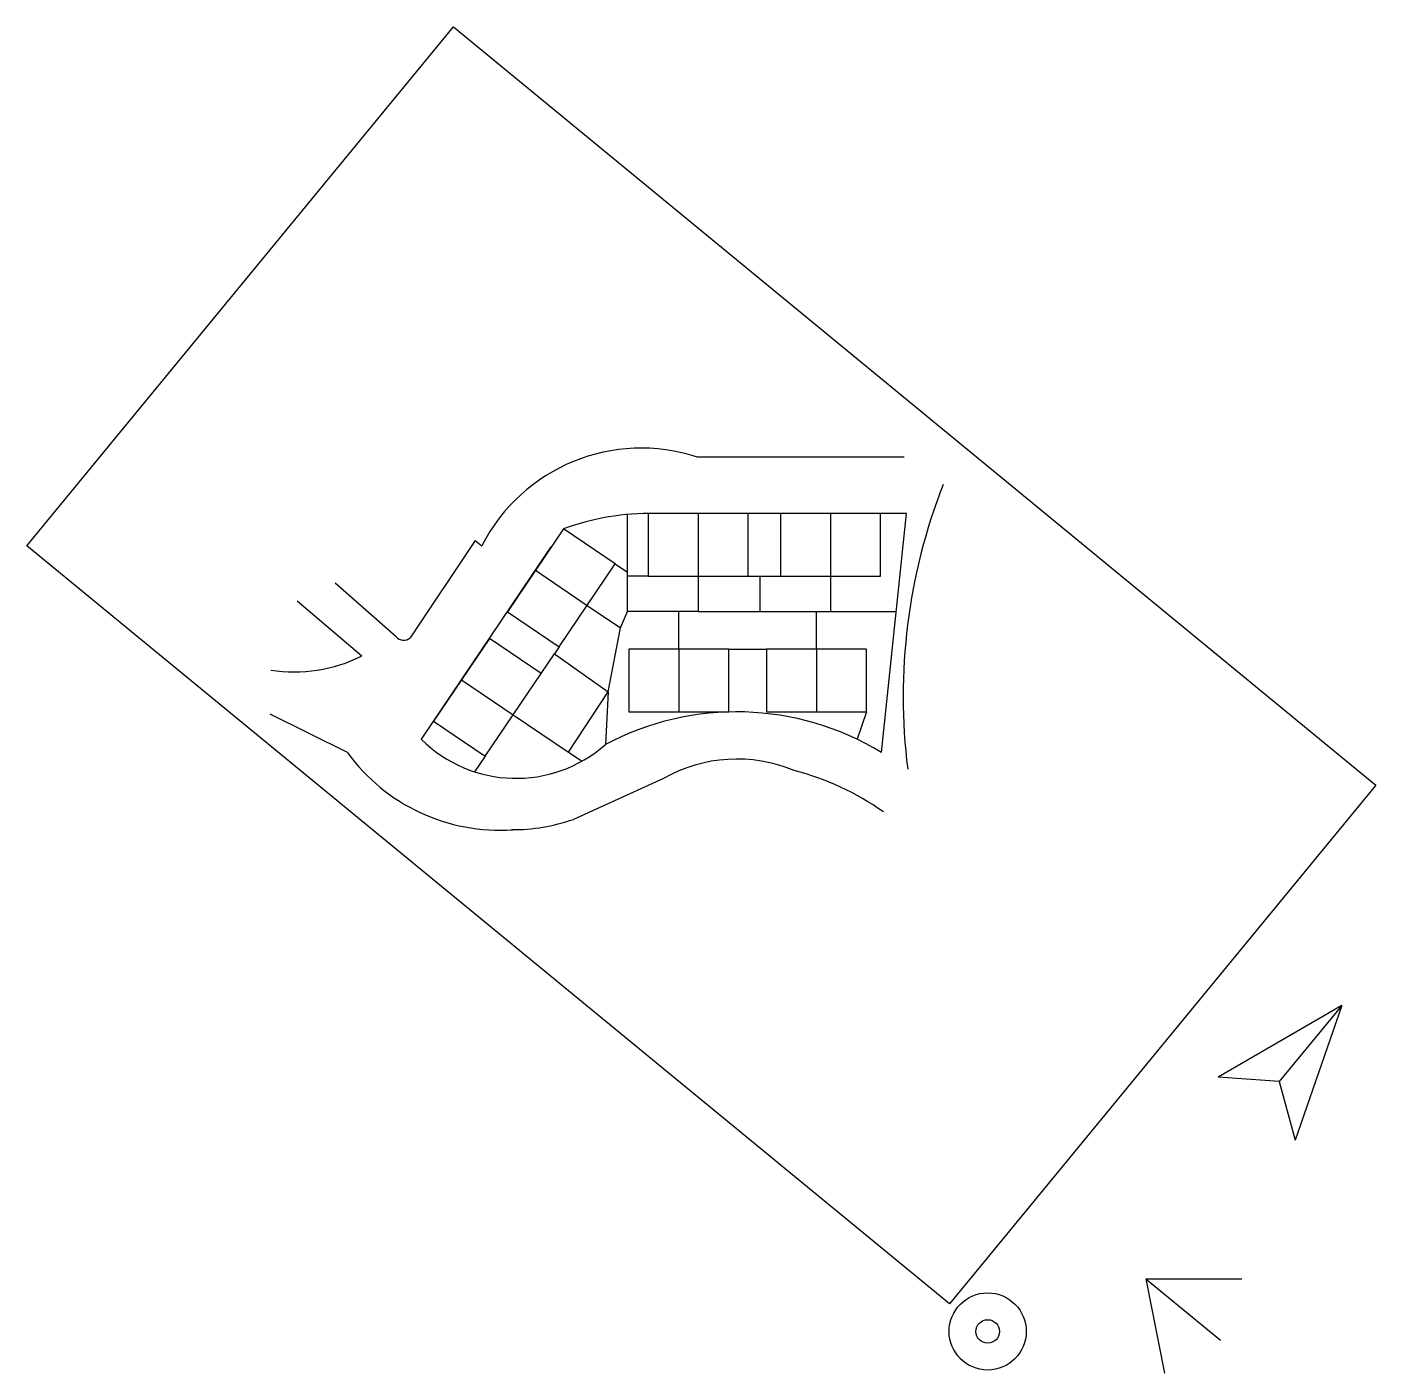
# Model space of a CAD drawing. Header units: millimetres. Extents: x 0 to 1152, y 0 to 768.
# Drawn here: x 978 to 1152.5, y 594.3 to 768.4 of the extents above; entities outside this region: 1.
import ezdxf

# ---------------------------------------------------------------- set-up
doc = ezdxf.new("R2010")
doc.units = ezdxf.units.MM
doc.layers.add('oculto', color=7, linetype='Continuous')
doc.styles.get("Standard").update_dxf_attribs({"font": 'arial.ttf'})
picture_1 = doc.add_image_def('image1.png', size_in_pixel=(1920, 1080))

msp = doc.modelspace()

# ---------------------------------------------------------------- linework, layer by layer
for p, q in [((1091.44, 712.79), (1064.73, 712.79)), ((1064.79, 705.49), (1064.79, 697.41)), ((1081.91, 705.49), (1081.91, 697.41)), ((1035.97, 701.99), (1027.54, 689.41)), ((1035.97, 701.99), (1036.82, 701.34)), ((1045.76, 701.17), (1028.98, 676.29)), ((1043.76, 698.15), (1050.46, 693.62)), ((1025.74, 689.55), (1017.86, 696.5)), ((1021.28, 687.05), (1012.92, 694.14)), ((1062.29, 687.93), (1062.29, 679.84)), ((1080.1, 687.93), (1080.1, 679.84)), ((1034.19, 684), (1040.89, 679.47)), ((1019.44, 674.57), (1009.45, 679.56)), ((1060.31, 671.23), (1048.67, 665.92)), ((1148.04, 641.87), (1132.07, 632.59)), ((1148.04, 641.87), (1139.94, 632.02)), ((1148.04, 641.87), (1142.02, 624.41)), ((1139.94, 632.02), (1132.07, 632.59)), ((1139.94, 632.02), (1142.02, 624.41)), ((1122.69, 606.49), (1135.12, 606.49)), ((1122.69, 606.49), (1132.38, 598.53)), ((1122.69, 606.49), (1125.1, 594.3))]:
    msp.add_line(p, q)
for points in [[(1058.32, 697.41), (1071.25, 697.41), (1071.25, 705.49), (1058.32, 705.49)], [(1075.44, 697.41), (1088.37, 697.41), (1088.37, 705.49), (1075.44, 705.49)], [(1046.84, 688.27), (1054.08, 698.98), (1047.38, 703.51), (1040.14, 692.8)], [(1037.26, 674.11), (1044.51, 684.82), (1037.81, 689.35), (1030.56, 678.64)], [(1055.82, 679.84), (1068.76, 679.84), (1068.76, 687.93), (1055.82, 687.93)], [(1073.63, 679.84), (1086.57, 679.84), (1086.57, 687.93), (1073.63, 687.93)]]:
    msp.add_lwpolyline(points, close=True)
msp.add_lwpolyline([(1088.5, 674.59), (1091.75, 705.49), (1059.21, 705.49)])
for radius in [4.99, 1.52]:
    msp.add_circle((1102.25, 599.68), radius)
for centre, radius, start, end in [((1057.46, 690.78), 23.18, 71.7255, 152.913), ((1167.03, 681.78), 75.71, 158.7355, 187.0951), ((1058.53, 673.25), 32.25, 88.7921, 110.2192), ((1026.71, 690.35), 1.25, 219.4981, 311.9541), ((1012.55, 704.61), 19.61, 261.1286, 296.4112), ((1069.77, 643.77), 36.07, 58.7053, 118.0538), ((1041.26, 688.68), 17.44, 225.249, 311.4344), ((1039.15, 688.9), 24.37, 216.0396, 273.9649), ((1069.82, 654.43), 19.3, 67.4729, 119.5096), ((1068.2, 637.68), 35.73, 54.8703, 75.3894), ((1040.83, 688.41), 23.81, 269.5863, 289.2132)]:
    msp.add_arc(centre, radius, start, end)
at = {"layer": 'oculto'}
for p, q in [((1055.68, 692.82), (1055.68, 705.37)), ((1054.08, 698.98), (1055.68, 697.9)), ((1058.32, 697.41), (1055.68, 697.41)), ((1064.79, 697.41), (1064.79, 692.82)), ((1071.25, 697.41), (1075.44, 697.41)), ((1072.83, 692.82), (1072.83, 697.41)), ((1081.91, 697.41), (1081.91, 692.82)), ((1050.46, 693.62), (1054.74, 690.73)), ((1054.74, 690.73), (1055.68, 692.82)), ((1064.79, 692.82), (1055.68, 692.82)), ((1062.29, 687.93), (1062.29, 692.82)), ((1064.79, 692.82), (1072.83, 692.82)), ((1072.83, 692.82), (1081.91, 692.82)), ((1080.1, 687.93), (1080.1, 692.82)), ((1081.91, 692.82), (1090.42, 692.82)), ((1053.18, 682.45), (1054.74, 690.73)), ((1046.84, 688.27), (1046.21, 687.34)), ((1068.76, 687.93), (1073.63, 687.93)), ((1044.51, 684.82), (1046.21, 687.34)), ((1046.21, 687.34), (1053.18, 682.45)), ((1048.05, 674.62), (1053.18, 682.45)), ((1053.18, 682.45), (1052.8, 675.6)), ((1040.89, 679.47), (1048.05, 674.62)), ((1086.57, 679.84), (1085.36, 676.29)), ((1037.26, 674.11), (1035.89, 672.08)), ((1048.05, 674.62), (1049.78, 673.46))]:
    msp.add_line(p, q, dxfattribs=at)

# ---------------------------------------------------------------- texts
at = {"insert": (0.27, 3.15), "char_height": 2.5, "width": 63.9132, "attachment_point": 1}
msp.add_mtext('0,304414003044140030441400304414', dxfattribs=at)

# ---------------------------------------------------------------- pictures from other files: only their frames are drawn
at = {"layer": 'oculto'}
image = msp.add_image(picture_1, insert=(977.99, 701.33), size_in_units=(154.45, 86.88), rotation=-39.4186, dxfattribs=at)
image.dxf.flags = 7

doc.saveas('drawing.dxf')
